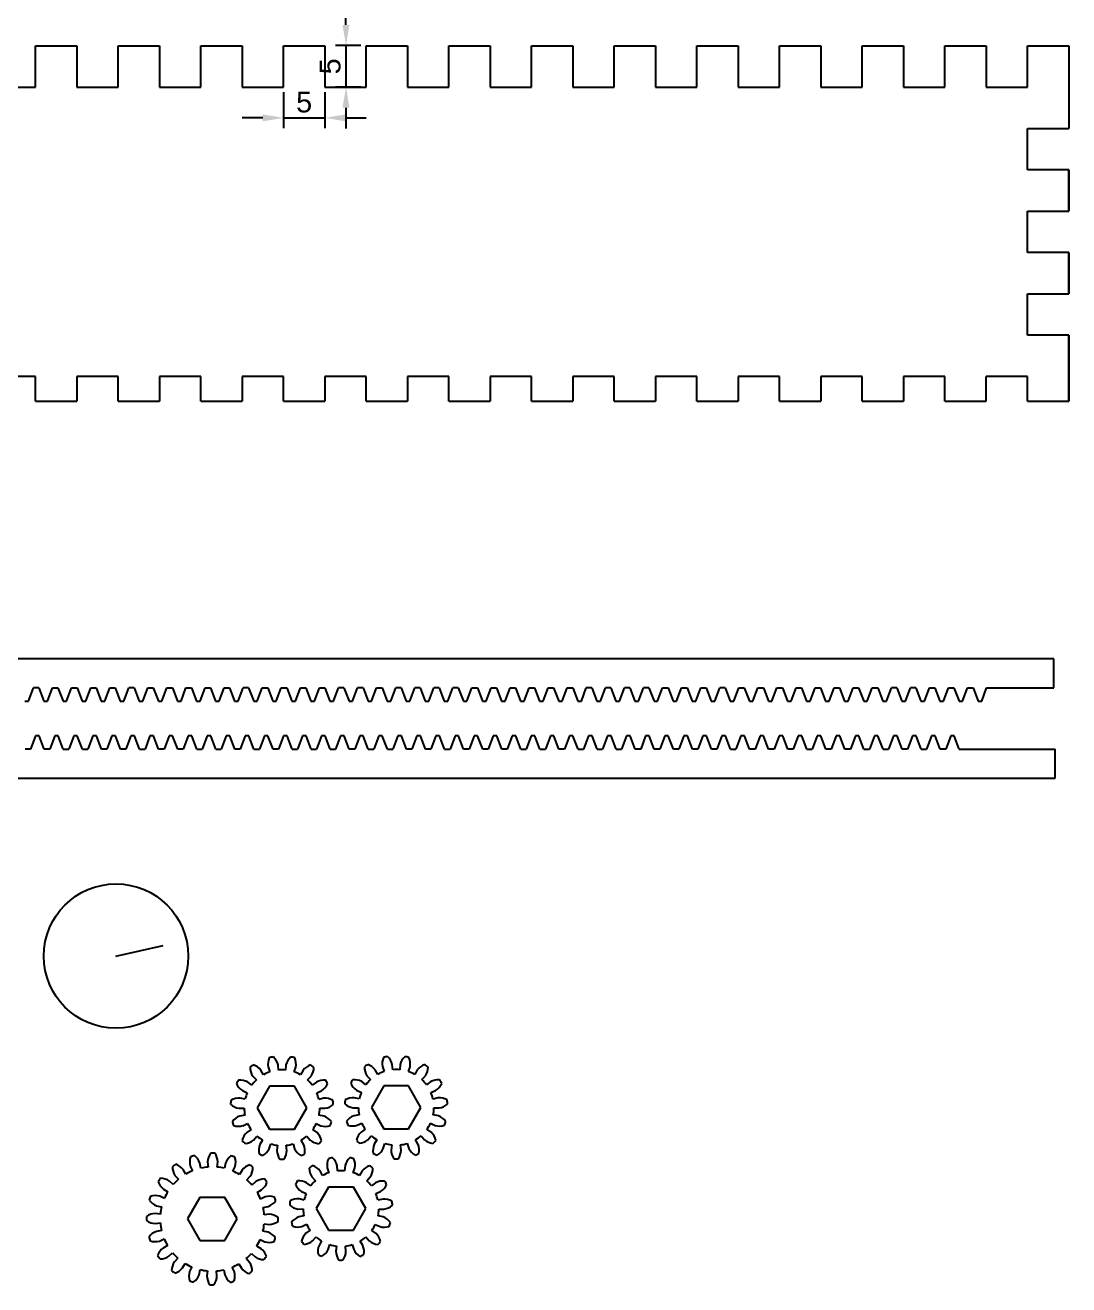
# Model space of a CAD drawing. Header units: millimetres. Extents: x -116 to 495, y 1 to 338.
# Drawn here: x 105.4 to 231.6, y 0.7 to 153 of the extents above; entities that cross this region are included whole.
import ezdxf

# ---------------------------------------------------------------- set-up
doc = ezdxf.new("R2010")
doc.units = ezdxf.units.MM
doc.styles.get("Standard").update_dxf_attribs({"font": 'arial.ttf'})
doc.dimstyles.new('ISO-25', dxfattribs={"dimtxt": 2.5, "dimasz": 2.5, "dimexe": 1.25, "dimexo": 0.625, "dimtad": 1, "dimtxsty": 'Standard', "dimcen": 2.5, "dimadec": 0, "dimazin": 0, "dimtfac": 1, "dimtmove": 0, "dimatfit": 3, "dimfxl": 1, "dimarcsym": 0})

# ---------------------------------------------------------------- blocks, each defined once
blk = doc.blocks.new('*D9')
at = {"color": 0, "lineweight": -2, "transparency": 16777216}
for p, q in [((136.64, 144.89), (136.64, 140.54)), ((141.64, 144.89), (141.64, 140.54)), ((134.14, 141.79), (131.64, 141.79)), ((136.64, 141.79), (141.64, 141.79)), ((144.14, 141.79), (146.64, 141.79))]:
    blk.add_line(p, q, dxfattribs=at)
at = {"color": 0, "transparency": 16777216}
for points in [[(134.14, 142.2), (134.14, 141.37), (136.64, 141.79)], [(144.14, 142.2), (144.14, 141.37), (141.64, 141.79)]]:
    blk.add_solid(points, dxfattribs=at)
at = {"layer": 'Defpoints', "color": 0, "transparency": 16777216}
for p in [(136.64, 145.52), (141.64, 145.52), (141.64, 141.79)]:
    blk.add_point(p, dxfattribs=at)
at = {"color": 0, "transparency": 16777216, "insert": (139.14, 143.68), "char_height": 2.5, "attachment_point": 5}
blk.add_mtext('5', dxfattribs=at)
blk = doc.blocks.new('*D10')
at = {"color": 0, "lineweight": -2, "transparency": 16777216}
for p, q in [((144.2, 153.02), (144.2, 155.52)), ((146.01, 150.52), (142.95, 150.52)), ((144.2, 150.52), (144.2, 145.52)), ((146.01, 145.52), (142.95, 145.52)), ((144.2, 143.02), (144.2, 140.52))]:
    blk.add_line(p, q, dxfattribs=at)
at = {"color": 0, "transparency": 16777216}
for points in [[(143.78, 153.02), (144.62, 153.02), (144.2, 150.52)], [(143.78, 143.02), (144.62, 143.02), (144.2, 145.52)]]:
    blk.add_solid(points, dxfattribs=at)
at = {"layer": 'Defpoints', "color": 0, "transparency": 16777216}
for p in [(146.64, 150.52), (144.2, 145.52), (146.64, 145.52)]:
    blk.add_point(p, dxfattribs=at)
at = {"color": 0, "transparency": 16777216, "insert": (142.3, 148.02), "char_height": 2.5, "attachment_point": 5, "rotation": 90}
blk.add_mtext('5', dxfattribs=at)

msp = doc.modelspace()

# ---------------------------------------------------------------- linework, layer by layer
for p, q in [((106.636, 150.518), (111.636, 150.518)), ((106.636, 145.518), (106.636, 150.518)), ((111.636, 150.518), (111.636, 145.518)), ((116.636, 150.518), (121.636, 150.518)), ((116.636, 145.518), (116.636, 150.518)), ((121.636, 150.518), (121.636, 145.518)), ((126.636, 150.518), (131.636, 150.518)), ((126.636, 145.518), (126.636, 150.518)), ((131.636, 150.518), (131.636, 145.518)), ((136.636, 150.518), (141.636, 150.518)), ((136.636, 145.518), (136.636, 150.518)), ((141.636, 150.518), (141.636, 145.518)), ((146.636, 150.518), (151.636, 150.518)), ((146.636, 145.518), (146.636, 150.518)), ((151.636, 150.518), (151.636, 145.518)), ((156.636, 150.518), (161.636, 150.518)), ((156.636, 145.518), (156.636, 150.518)), ((161.636, 150.518), (161.636, 145.518)), ((166.636, 150.518), (171.636, 150.518)), ((166.636, 145.518), (166.636, 150.518)), ((171.636, 150.518), (171.636, 145.518)), ((176.636, 150.518), (181.636, 150.518)), ((176.636, 145.518), (176.636, 150.518)), ((181.636, 150.518), (181.636, 145.518)), ((186.636, 150.518), (191.636, 150.518)), ((186.636, 145.518), (186.636, 150.518)), ((191.636, 150.518), (191.636, 145.518)), ((196.636, 150.518), (201.636, 150.518)), ((196.636, 145.518), (196.636, 150.518)), ((201.636, 150.518), (201.636, 145.518)), ((206.636, 150.518), (211.636, 150.518)), ((206.636, 145.518), (206.636, 150.518)), ((211.636, 150.518), (211.636, 145.518)), ((216.636, 150.518), (221.636, 150.518)), ((216.636, 145.518), (216.636, 150.518)), ((221.636, 150.518), (221.636, 145.518)), ((226.636, 150.518), (231.636, 150.518)), ((226.636, 145.518), (226.636, 150.518)), ((231.636, 150.518), (231.636, 140.518)), ((101.636, 145.518), (106.636, 145.518)), ((111.636, 145.518), (116.636, 145.518)), ((121.636, 145.518), (126.636, 145.518)), ((131.636, 145.518), (136.636, 145.518)), ((141.636, 145.518), (146.636, 145.518)), ((151.636, 145.518), (156.636, 145.518)), ((161.636, 145.518), (166.636, 145.518)), ((171.636, 145.518), (176.636, 145.518)), ((181.636, 145.518), (186.636, 145.518)), ((191.636, 145.518), (196.636, 145.518)), ((201.636, 145.518), (206.636, 145.518)), ((211.636, 145.518), (216.636, 145.518)), ((221.636, 145.518), (226.636, 145.518)), ((226.636, 135.518), (226.636, 140.518)), ((226.636, 140.518), (231.636, 140.518)), ((231.636, 135.518), (226.636, 135.518)), ((231.636, 135.518), (231.636, 130.518)), ((231.636, 130.518), (231.636, 135.518)), ((226.636, 125.518), (226.636, 130.518)), ((226.636, 130.518), (231.636, 130.518)), ((231.636, 125.518), (226.636, 125.518)), ((231.636, 125.518), (231.636, 120.518)), ((231.636, 120.518), (231.636, 125.518)), ((226.636, 115.518), (226.636, 120.518)), ((226.636, 120.518), (231.636, 120.518)), ((231.636, 115.518), (226.636, 115.518)), ((231.636, 115.518), (231.636, 107.518)), ((231.636, 107.518), (231.636, 115.518)), ((106.636, 110.518), (101.636, 110.518)), ((106.636, 107.518), (106.636, 110.518)), ((116.636, 110.518), (111.636, 110.518)), ((111.636, 110.518), (111.636, 107.518)), ((116.636, 107.518), (116.636, 110.518)), ((126.636, 110.518), (121.636, 110.518)), ((121.636, 110.518), (121.636, 107.518)), ((126.636, 107.518), (126.636, 110.518)), ((136.636, 110.518), (131.636, 110.518)), ((131.636, 110.518), (131.636, 107.518)), ((136.636, 107.518), (136.636, 110.518)), ((146.636, 110.518), (141.636, 110.518)), ((141.636, 110.518), (141.636, 107.518)), ((146.636, 107.518), (146.636, 110.518)), ((156.636, 110.518), (151.636, 110.518)), ((151.636, 110.518), (151.636, 107.518)), ((156.636, 107.518), (156.636, 110.518)), ((166.636, 110.518), (161.636, 110.518)), ((161.636, 110.518), (161.636, 107.518)), ((166.636, 107.518), (166.636, 110.518)), ((176.636, 110.518), (171.636, 110.518)), ((171.636, 110.518), (171.636, 107.518)), ((176.636, 107.518), (176.636, 110.518)), ((186.636, 110.518), (181.636, 110.518)), ((181.636, 110.518), (181.636, 107.518)), ((186.636, 107.518), (186.636, 110.518)), ((196.636, 110.518), (191.636, 110.518)), ((191.636, 110.518), (191.636, 107.518)), ((196.636, 107.518), (196.636, 110.518)), ((206.636, 110.518), (201.636, 110.518)), ((201.636, 110.518), (201.636, 107.518)), ((206.636, 107.518), (206.636, 110.518)), ((216.636, 110.518), (211.636, 110.518)), ((211.636, 110.518), (211.636, 107.518)), ((216.636, 107.518), (216.636, 110.518)), ((221.636, 107.518), (221.636, 110.518)), ((226.636, 110.518), (221.636, 110.518)), ((226.636, 107.518), (226.636, 110.518)), ((106.636, 107.518), (111.636, 107.518)), ((116.636, 107.518), (121.636, 107.518)), ((126.636, 107.518), (131.636, 107.518)), ((136.636, 107.518), (141.636, 107.518)), ((146.636, 107.518), (151.636, 107.518)), ((156.636, 107.518), (161.636, 107.518)), ((166.636, 107.518), (171.636, 107.518)), ((176.636, 107.518), (181.636, 107.518)), ((186.636, 107.518), (191.636, 107.518)), ((196.636, 107.518), (201.636, 107.518)), ((206.636, 107.518), (211.636, 107.518)), ((216.636, 107.518), (221.636, 107.518)), ((226.636, 107.518), (231.636, 107.518)), ((229.844, 76.378), (37.826, 76.378)), ((229.844, 72.878), (229.844, 76.378)), ((105.796, 71.236), (106.399, 72.878)), ((107.057, 72.878), (106.399, 72.878)), ((107.057, 72.878), (107.669, 71.236)), ((108.102, 71.236), (108.705, 72.878)), ((108.705, 72.878), (109.363, 72.878)), ((109.363, 72.878), (109.975, 71.236)), ((110.408, 71.236), (111.011, 72.878)), ((111.011, 72.878), (111.669, 72.878)), ((111.669, 72.878), (112.281, 71.236)), ((112.714, 71.236), (113.317, 72.878)), ((113.317, 72.878), (113.975, 72.878)), ((113.975, 72.878), (114.587, 71.236)), ((115.02, 71.236), (115.623, 72.878)), ((115.623, 72.878), (116.281, 72.878)), ((116.281, 72.878), (116.893, 71.236)), ((117.326, 71.236), (117.929, 72.878)), ((118.587, 72.878), (117.929, 72.878)), ((118.587, 72.878), (119.199, 71.236)), ((119.632, 71.236), (120.235, 72.878)), ((120.235, 72.878), (120.893, 72.878)), ((120.893, 72.878), (121.505, 71.236)), ((121.938, 71.236), (122.541, 72.878)), ((122.541, 72.878), (123.199, 72.878)), ((123.199, 72.878), (123.811, 71.236)), ((124.244, 71.236), (124.847, 72.878)), ((124.847, 72.878), (125.505, 72.878)), ((125.505, 72.878), (126.117, 71.236)), ((126.55, 71.236), (127.153, 72.878)), ((127.153, 72.878), (127.811, 72.878)), ((127.811, 72.878), (128.423, 71.236)), ((128.856, 71.236), (129.459, 72.878)), ((129.459, 72.878), (130.117, 72.878)), ((130.117, 72.878), (130.729, 71.236)), ((131.162, 71.236), (131.765, 72.878)), ((132.423, 72.878), (131.765, 72.878)), ((132.423, 72.878), (133.035, 71.236)), ((133.468, 71.236), (134.071, 72.878)), ((134.071, 72.878), (134.729, 72.878)), ((134.729, 72.878), (135.341, 71.236)), ((135.774, 71.236), (136.377, 72.878)), ((136.377, 72.878), (137.035, 72.878)), ((137.035, 72.878), (137.647, 71.236)), ((138.08, 71.236), (138.683, 72.878)), ((138.683, 72.878), (139.341, 72.878)), ((139.341, 72.878), (139.953, 71.236)), ((140.386, 71.236), (140.989, 72.878)), ((140.989, 72.878), (141.647, 72.878)), ((141.647, 72.878), (142.259, 71.236)), ((142.692, 71.236), (143.295, 72.878)), ((143.953, 72.878), (143.295, 72.878)), ((143.953, 72.878), (144.565, 71.236)), ((144.998, 71.236), (145.601, 72.878)), ((146.259, 72.878), (145.601, 72.878)), ((146.259, 72.878), (146.871, 71.236)), ((147.304, 71.236), (147.907, 72.878)), ((147.907, 72.878), (148.565, 72.878)), ((148.565, 72.878), (149.177, 71.236)), ((149.61, 71.236), (150.213, 72.878)), ((150.871, 72.878), (150.213, 72.878)), ((150.871, 72.878), (151.483, 71.236)), ((151.916, 71.236), (152.519, 72.878)), ((153.177, 72.878), (152.519, 72.878)), ((153.177, 72.878), (153.789, 71.236)), ((154.222, 71.236), (154.825, 72.878)), ((155.483, 72.878), (154.825, 72.878)), ((155.483, 72.878), (156.095, 71.236)), ((156.528, 71.236), (157.131, 72.878)), ((157.789, 72.878), (157.131, 72.878)), ((157.789, 72.878), (158.401, 71.236)), ((158.834, 71.236), (159.437, 72.878)), ((159.437, 72.878), (160.095, 72.878)), ((160.095, 72.878), (160.707, 71.236)), ((161.14, 71.236), (161.743, 72.878)), ((161.743, 72.878), (162.401, 72.878)), ((162.401, 72.878), (163.013, 71.236)), ((163.446, 71.236), (164.049, 72.878)), ((164.049, 72.878), (164.707, 72.878)), ((164.707, 72.878), (165.319, 71.236)), ((165.752, 71.236), (166.355, 72.878)), ((166.355, 72.878), (167.013, 72.878)), ((167.013, 72.878), (167.625, 71.236)), ((168.058, 71.236), (168.661, 72.878)), ((168.661, 72.878), (169.319, 72.878)), ((169.319, 72.878), (169.931, 71.236)), ((170.364, 71.236), (170.967, 72.878)), ((170.967, 72.878), (171.625, 72.878)), ((171.625, 72.878), (172.237, 71.236)), ((172.67, 71.236), (173.273, 72.878)), ((173.931, 72.878), (173.273, 72.878)), ((173.931, 72.878), (174.543, 71.236)), ((174.976, 71.236), (175.579, 72.878)), ((176.237, 72.878), (175.579, 72.878)), ((176.237, 72.878), (176.849, 71.236)), ((177.282, 71.236), (177.885, 72.878)), ((178.543, 72.878), (177.885, 72.878)), ((178.543, 72.878), (179.155, 71.236)), ((179.588, 71.236), (180.191, 72.878)), ((180.849, 72.878), (180.191, 72.878)), ((180.849, 72.878), (181.461, 71.236)), ((181.894, 71.236), (182.497, 72.878)), ((182.497, 72.878), (183.155, 72.878)), ((183.155, 72.878), (183.767, 71.236)), ((184.2, 71.236), (184.803, 72.878)), ((184.803, 72.878), (185.461, 72.878)), ((185.461, 72.878), (186.073, 71.236)), ((186.506, 71.236), (187.109, 72.878)), ((187.109, 72.878), (187.767, 72.878)), ((187.767, 72.878), (188.379, 71.236)), ((188.812, 71.236), (189.415, 72.878)), ((190.073, 72.878), (189.415, 72.878)), ((190.073, 72.878), (190.685, 71.236)), ((191.118, 71.236), (191.721, 72.878)), ((191.721, 72.878), (192.379, 72.878)), ((192.379, 72.878), (192.991, 71.236)), ((193.424, 71.236), (194.027, 72.878)), ((194.027, 72.878), (194.685, 72.878)), ((194.685, 72.878), (195.297, 71.236)), ((195.73, 71.236), (196.333, 72.878)), ((196.333, 72.878), (196.991, 72.878)), ((196.991, 72.878), (197.603, 71.236)), ((198.036, 71.236), (198.639, 72.878)), ((198.639, 72.878), (199.297, 72.878)), ((199.297, 72.878), (199.909, 71.236)), ((200.342, 71.236), (200.945, 72.878)), ((200.945, 72.878), (201.603, 72.878)), ((201.603, 72.878), (202.215, 71.236)), ((202.648, 71.236), (203.251, 72.878)), ((203.251, 72.878), (203.909, 72.878)), ((203.909, 72.878), (204.521, 71.236)), ((204.954, 71.236), (205.557, 72.878)), ((205.557, 72.878), (206.215, 72.878)), ((206.215, 72.878), (206.827, 71.236)), ((207.26, 71.236), (207.863, 72.878)), ((207.863, 72.878), (208.521, 72.878)), ((208.521, 72.878), (209.133, 71.236)), ((209.566, 71.236), (210.169, 72.878)), ((210.827, 72.878), (210.169, 72.878)), ((210.827, 72.878), (211.439, 71.236)), ((211.872, 71.236), (212.475, 72.878)), ((213.133, 72.878), (212.475, 72.878)), ((213.133, 72.878), (213.745, 71.236)), ((214.178, 71.236), (214.781, 72.878)), ((214.781, 72.878), (215.439, 72.878)), ((215.439, 72.878), (216.051, 71.236)), ((216.484, 71.236), (217.087, 72.878)), ((217.087, 72.878), (217.745, 72.878)), ((217.745, 72.878), (218.357, 71.236)), ((218.79, 71.236), (219.393, 72.878)), ((219.393, 72.878), (220.051, 72.878)), ((220.051, 72.878), (220.663, 71.236)), ((221.096, 71.236), (221.699, 72.878)), ((221.699, 72.878), (229.844, 72.878)), ((105.363, 71.236), (105.796, 71.236)), ((107.669, 71.236), (108.102, 71.236)), ((109.975, 71.236), (110.408, 71.236)), ((112.281, 71.236), (112.714, 71.236)), ((114.587, 71.236), (115.02, 71.236)), ((116.893, 71.236), (117.326, 71.236)), ((119.199, 71.236), (119.632, 71.236)), ((121.505, 71.236), (121.938, 71.236)), ((123.811, 71.236), (124.244, 71.236)), ((126.117, 71.236), (126.55, 71.236)), ((128.423, 71.236), (128.856, 71.236)), ((130.729, 71.236), (131.162, 71.236)), ((133.035, 71.236), (133.468, 71.236)), ((135.341, 71.236), (135.774, 71.236)), ((137.647, 71.236), (138.08, 71.236)), ((139.953, 71.236), (140.386, 71.236)), ((142.259, 71.236), (142.692, 71.236)), ((144.565, 71.236), (144.998, 71.236)), ((146.871, 71.236), (147.304, 71.236)), ((149.177, 71.236), (149.61, 71.236)), ((151.483, 71.236), (151.916, 71.236)), ((153.789, 71.236), (154.222, 71.236)), ((156.095, 71.236), (156.528, 71.236)), ((158.401, 71.236), (158.834, 71.236)), ((160.707, 71.236), (161.14, 71.236)), ((163.013, 71.236), (163.446, 71.236)), ((165.319, 71.236), (165.752, 71.236)), ((167.625, 71.236), (168.058, 71.236)), ((169.931, 71.236), (170.364, 71.236)), ((172.237, 71.236), (172.67, 71.236)), ((174.543, 71.236), (174.976, 71.236)), ((176.849, 71.236), (177.282, 71.236)), ((179.155, 71.236), (179.588, 71.236)), ((181.461, 71.236), (181.894, 71.236)), ((183.767, 71.236), (184.2, 71.236)), ((186.073, 71.236), (186.506, 71.236)), ((188.379, 71.236), (188.812, 71.236)), ((190.685, 71.236), (191.118, 71.236)), ((192.991, 71.236), (193.424, 71.236)), ((195.297, 71.236), (195.73, 71.236)), ((197.603, 71.236), (198.036, 71.236)), ((199.909, 71.236), (200.342, 71.236)), ((202.215, 71.236), (202.648, 71.236)), ((204.521, 71.236), (204.954, 71.236)), ((206.827, 71.236), (207.26, 71.236)), ((209.133, 71.236), (209.566, 71.236)), ((211.439, 71.236), (211.872, 71.236)), ((213.745, 71.236), (214.178, 71.236)), ((216.051, 71.236), (216.484, 71.236)), ((218.357, 71.236), (218.79, 71.236)), ((220.663, 71.236), (221.096, 71.236)), ((106.657, 67.073), (106.054, 65.431)), ((107.089, 67.073), (106.657, 67.073)), ((107.701, 65.431), (107.089, 67.073)), ((108.963, 67.073), (108.36, 65.431)), ((109.395, 67.073), (108.963, 67.073)), ((110.007, 65.431), (109.395, 67.073)), ((111.269, 67.073), (110.666, 65.431)), ((111.701, 67.073), (111.269, 67.073)), ((112.313, 65.431), (111.701, 67.073)), ((113.575, 67.073), (112.972, 65.431)), ((114.007, 67.073), (113.575, 67.073)), ((114.619, 65.431), (114.007, 67.073)), ((115.881, 67.073), (115.278, 65.431)), ((116.313, 67.073), (115.881, 67.073)), ((116.925, 65.431), (116.313, 67.073)), ((118.187, 67.073), (117.584, 65.431)), ((118.619, 67.073), (118.187, 67.073)), ((119.231, 65.431), (118.619, 67.073)), ((120.493, 67.073), (119.89, 65.431)), ((120.925, 67.073), (120.493, 67.073)), ((121.537, 65.431), (120.925, 67.073)), ((122.799, 67.073), (122.196, 65.431)), ((123.231, 67.073), (122.799, 67.073)), ((123.843, 65.431), (123.231, 67.073)), ((125.105, 67.073), (124.502, 65.431)), ((125.537, 67.073), (125.105, 67.073)), ((126.149, 65.431), (125.537, 67.073)), ((127.411, 67.073), (126.808, 65.431)), ((127.843, 67.073), (127.411, 67.073)), ((128.455, 65.431), (127.843, 67.073)), ((129.717, 67.073), (129.114, 65.431)), ((130.149, 67.073), (129.717, 67.073)), ((130.761, 65.431), (130.149, 67.073)), ((132.023, 67.073), (131.42, 65.431)), ((132.455, 67.073), (132.023, 67.073)), ((133.067, 65.431), (132.455, 67.073)), ((134.329, 67.073), (133.726, 65.431)), ((134.761, 67.073), (134.329, 67.073)), ((135.373, 65.431), (134.761, 67.073)), ((136.635, 67.073), (136.032, 65.431)), ((137.067, 67.073), (136.635, 67.073)), ((137.679, 65.431), (137.067, 67.073)), ((138.941, 67.073), (138.338, 65.431)), ((139.373, 67.073), (138.941, 67.073)), ((139.985, 65.431), (139.373, 67.073)), ((141.247, 67.073), (140.644, 65.431)), ((141.679, 67.073), (141.247, 67.073)), ((142.291, 65.431), (141.679, 67.073)), ((143.553, 67.073), (142.95, 65.431)), ((143.985, 67.073), (143.553, 67.073)), ((144.597, 65.431), (143.985, 67.073)), ((145.859, 67.073), (145.256, 65.431)), ((146.291, 67.073), (145.859, 67.073)), ((146.903, 65.431), (146.291, 67.073)), ((148.165, 67.073), (147.562, 65.431)), ((148.597, 67.073), (148.165, 67.073)), ((149.209, 65.431), (148.597, 67.073)), ((150.471, 67.073), (149.868, 65.431)), ((150.903, 67.073), (150.471, 67.073)), ((151.515, 65.431), (150.903, 67.073)), ((152.777, 67.073), (152.174, 65.431)), ((153.209, 67.073), (152.777, 67.073)), ((153.821, 65.431), (153.209, 67.073)), ((155.083, 67.073), (154.48, 65.431)), ((155.515, 67.073), (155.083, 67.073)), ((156.127, 65.431), (155.515, 67.073)), ((157.389, 67.073), (156.786, 65.431)), ((157.821, 67.073), (157.389, 67.073)), ((158.433, 65.431), (157.821, 67.073)), ((159.695, 67.073), (159.092, 65.431)), ((160.127, 67.073), (159.695, 67.073)), ((160.739, 65.431), (160.127, 67.073)), ((162.001, 67.073), (161.398, 65.431)), ((162.433, 67.073), (162.001, 67.073)), ((163.045, 65.431), (162.433, 67.073)), ((164.307, 67.073), (163.704, 65.431)), ((164.739, 67.073), (164.307, 67.073)), ((165.351, 65.431), (164.739, 67.073)), ((166.613, 67.073), (166.01, 65.431)), ((167.045, 67.073), (166.613, 67.073)), ((167.657, 65.431), (167.045, 67.073)), ((168.919, 67.073), (168.316, 65.431)), ((169.351, 67.073), (168.919, 67.073)), ((169.963, 65.431), (169.351, 67.073)), ((171.225, 67.073), (170.622, 65.431)), ((171.657, 67.073), (171.225, 67.073)), ((172.269, 65.431), (171.657, 67.073)), ((173.531, 67.073), (172.928, 65.431)), ((173.963, 67.073), (173.531, 67.073)), ((174.575, 65.431), (173.963, 67.073)), ((175.837, 67.073), (175.234, 65.431)), ((176.269, 67.073), (175.837, 67.073)), ((176.881, 65.431), (176.269, 67.073)), ((178.143, 67.073), (177.54, 65.431)), ((178.575, 67.073), (178.143, 67.073)), ((179.187, 65.431), (178.575, 67.073)), ((180.449, 67.073), (179.846, 65.431)), ((180.881, 67.073), (180.449, 67.073)), ((181.493, 65.431), (180.881, 67.073)), ((182.755, 67.073), (182.152, 65.431)), ((183.187, 67.073), (182.755, 67.073)), ((183.799, 65.431), (183.187, 67.073)), ((185.061, 67.073), (184.458, 65.431)), ((185.493, 67.073), (185.061, 67.073)), ((186.105, 65.431), (185.493, 67.073)), ((187.367, 67.073), (186.764, 65.431)), ((187.799, 67.073), (187.367, 67.073)), ((188.411, 65.431), (187.799, 67.073)), ((189.673, 67.073), (189.07, 65.431)), ((190.105, 67.073), (189.673, 67.073)), ((190.717, 65.431), (190.105, 67.073)), ((191.979, 67.073), (191.376, 65.431)), ((192.411, 67.073), (191.979, 67.073)), ((193.023, 65.431), (192.411, 67.073)), ((194.285, 67.073), (193.682, 65.431)), ((194.717, 67.073), (194.285, 67.073)), ((195.329, 65.431), (194.717, 67.073)), ((196.591, 67.073), (195.988, 65.431)), ((197.023, 67.073), (196.591, 67.073)), ((197.635, 65.431), (197.023, 67.073)), ((198.897, 67.073), (198.294, 65.431)), ((199.329, 67.073), (198.897, 67.073)), ((199.941, 65.431), (199.329, 67.073)), ((201.203, 67.073), (200.6, 65.431)), ((201.635, 67.073), (201.203, 67.073)), ((202.247, 65.431), (201.635, 67.073)), ((203.509, 67.073), (202.906, 65.431)), ((203.941, 67.073), (203.509, 67.073)), ((204.553, 65.431), (203.941, 67.073)), ((205.815, 67.073), (205.212, 65.431)), ((206.247, 67.073), (205.815, 67.073)), ((206.859, 65.431), (206.247, 67.073)), ((208.121, 67.073), (207.518, 65.431)), ((208.553, 67.073), (208.121, 67.073)), ((209.165, 65.431), (208.553, 67.073)), ((210.427, 67.073), (209.824, 65.431)), ((210.859, 67.073), (210.427, 67.073)), ((211.471, 65.431), (210.859, 67.073)), ((212.733, 67.073), (212.13, 65.431)), ((213.165, 67.073), (212.733, 67.073)), ((213.777, 65.431), (213.165, 67.073)), ((215.039, 67.073), (214.436, 65.431)), ((215.471, 67.073), (215.039, 67.073)), ((216.083, 65.431), (215.471, 67.073)), ((217.345, 67.073), (216.742, 65.431)), ((217.777, 67.073), (217.345, 67.073)), ((218.389, 65.431), (217.777, 67.073)), ((106.054, 65.431), (105.395, 65.431)), ((108.36, 65.431), (107.701, 65.431)), ((110.007, 65.431), (110.666, 65.431)), ((112.313, 65.431), (112.972, 65.431)), ((115.278, 65.431), (114.619, 65.431)), ((117.584, 65.431), (116.925, 65.431)), ((119.231, 65.431), (119.89, 65.431)), ((122.196, 65.431), (121.537, 65.431)), ((124.502, 65.431), (123.843, 65.431)), ((126.149, 65.431), (126.808, 65.431)), ((128.455, 65.431), (129.114, 65.431)), ((131.42, 65.431), (130.761, 65.431)), ((133.067, 65.431), (133.726, 65.431)), ((136.032, 65.431), (135.373, 65.431)), ((137.679, 65.431), (138.338, 65.431)), ((139.985, 65.431), (140.644, 65.431)), ((142.291, 65.431), (142.95, 65.431)), ((145.256, 65.431), (144.597, 65.431)), ((146.903, 65.431), (147.562, 65.431)), ((149.209, 65.431), (149.868, 65.431)), ((152.174, 65.431), (151.515, 65.431)), ((154.48, 65.431), (153.821, 65.431)), ((156.127, 65.431), (156.786, 65.431)), ((159.092, 65.431), (158.433, 65.431)), ((161.398, 65.431), (160.739, 65.431)), ((163.704, 65.431), (163.045, 65.431)), ((165.351, 65.431), (166.01, 65.431)), ((167.657, 65.431), (168.316, 65.431)), ((170.622, 65.431), (169.963, 65.431)), ((172.269, 65.431), (172.928, 65.431)), ((174.575, 65.431), (175.234, 65.431)), ((176.881, 65.431), (177.54, 65.431)), ((179.846, 65.431), (179.187, 65.431)), ((182.152, 65.431), (181.493, 65.431)), ((184.458, 65.431), (183.799, 65.431)), ((186.764, 65.431), (186.105, 65.431)), ((189.07, 65.431), (188.411, 65.431)), ((190.717, 65.431), (191.376, 65.431)), ((193.682, 65.431), (193.023, 65.431)), ((195.988, 65.431), (195.329, 65.431)), ((198.294, 65.431), (197.635, 65.431)), ((199.941, 65.431), (200.6, 65.431)), ((202.906, 65.431), (202.247, 65.431)), ((205.212, 65.431), (204.553, 65.431)), ((206.859, 65.431), (207.518, 65.431)), ((209.165, 65.431), (209.824, 65.431)), ((212.13, 65.431), (211.471, 65.431)), ((213.777, 65.431), (214.436, 65.431)), ((216.742, 65.431), (216.083, 65.431)), ((218.389, 65.431), (229.97, 65.431)), ((229.97, 61.931), (229.97, 65.431)), ((42.952, 61.931), (229.97, 61.931)), ((116.38, 40.427), (122.076, 41.692)), ((132.926, 25.918), (133.356, 25.452)), ((134.223, 26.08), (133.919, 26.625)), ((134.788, 27.022), (134.991, 26.421)), ((136.039, 26.642), (135.983, 27.264)), ((136.939, 27.273), (136.88, 26.641)), ((137.927, 26.417), (138.128, 27.008)), ((139.006, 26.627), (138.695, 26.074)), ((139.56, 25.443), (139.984, 25.901)), ((146.742, 25.961), (147.172, 25.494)), ((148.039, 26.123), (147.735, 26.668)), ((148.604, 27.065), (148.807, 26.464)), ((149.855, 26.685), (149.799, 27.307)), ((150.755, 27.316), (150.696, 26.684)), ((151.743, 26.46), (151.944, 27.051)), ((152.821, 26.67), (152.51, 26.117)), ((153.376, 25.486), (153.8, 25.944)), ((132.793, 24.828), (132.293, 25.202)), ((134.954, 24.687), (133.454, 22.089)), ((137.954, 24.687), (134.954, 24.687)), ((139.454, 22.089), (137.954, 24.687)), ((140.631, 25.197), (140.122, 24.818)), ((146.608, 24.871), (146.109, 25.244)), ((148.77, 24.73), (147.27, 22.132)), ((151.77, 24.73), (148.77, 24.73)), ((153.27, 22.132), (151.77, 24.73)), ((154.447, 25.24), (153.938, 24.861)), ((131.995, 23.102), (131.386, 23.24)), ((131.673, 24.152), (132.256, 23.901)), ((140.656, 23.89), (141.23, 24.136)), ((141.534, 23.229), (140.915, 23.09)), ((145.811, 23.145), (145.202, 23.283)), ((145.489, 24.195), (146.072, 23.944)), ((154.472, 23.933), (155.046, 24.178)), ((155.35, 23.272), (154.731, 23.133)), ((131.247, 22.03), (131.882, 22.037)), ((133.454, 22.089), (134.954, 19.491)), ((137.954, 19.491), (139.454, 22.089)), ((141.025, 22.025), (141.65, 22.016)), ((145.063, 22.072), (145.698, 22.08)), ((147.27, 22.132), (148.77, 19.533)), ((151.77, 19.533), (153.27, 22.132)), ((154.841, 22.068), (155.465, 22.059)), ((131.968, 21.201), (131.356, 21.08)), ((131.721, 19.917), (132.298, 20.182)), ((140.604, 20.171), (141.171, 19.909)), ((141.559, 21.064), (140.936, 21.189)), ((145.784, 21.244), (145.172, 21.122)), ((145.537, 19.96), (146.114, 20.224)), ((154.42, 20.214), (154.987, 19.952)), ((155.375, 21.107), (154.752, 21.232)), ((132.717, 19.453), (132.207, 19.094)), ((133.014, 18.18), (133.433, 18.656)), ((134.954, 19.491), (137.954, 19.491)), ((139.465, 18.648), (139.876, 18.179)), ((140.701, 19.076), (140.183, 19.444)), ((146.533, 19.496), (146.023, 19.136)), ((146.83, 18.223), (147.249, 18.699)), ((148.77, 19.533), (151.77, 19.533)), ((153.281, 18.691), (153.692, 18.222)), ((154.516, 19.119), (153.999, 19.486)), ((134.112, 18.162), (133.793, 17.625)), ((134.901, 17.119), (135.09, 17.725)), ((135.912, 17.549), (135.838, 16.929)), ((137.057, 16.917), (136.983, 17.547)), ((137.806, 17.721), (137.99, 17.125)), ((139.108, 17.609), (138.785, 18.155)), ((147.928, 18.204), (147.609, 17.668)), ((148.717, 17.162), (148.906, 17.767)), ((149.728, 17.591), (149.654, 16.972)), ((150.873, 16.96), (150.799, 17.59)), ((151.621, 17.764), (151.806, 17.167)), ((152.924, 17.652), (152.6, 18.198)), ((126.645, 14.783), (126.524, 15.394)), ((127.467, 15.54), (127.539, 14.918)), ((128.612, 14.91), (128.685, 15.528)), ((129.628, 15.376), (129.504, 14.762)), ((123.516, 13.891), (123.941, 13.43)), ((124.813, 14.054), (124.509, 14.598)), ((125.361, 15.029), (125.622, 14.459)), ((130.522, 14.423), (130.783, 14.988)), ((131.632, 14.552), (131.325, 14.006)), ((132.187, 13.369), (132.611, 13.826)), ((140.071, 13.728), (140.501, 13.261)), ((141.368, 13.89), (141.064, 14.435)), ((141.933, 14.832), (142.136, 14.231)), ((143.184, 14.452), (143.128, 15.073)), ((144.084, 15.083), (144.025, 14.451)), ((145.072, 14.227), (145.273, 14.818)), ((146.151, 14.437), (145.84, 13.884)), ((146.705, 13.253), (147.129, 13.711)), ((122.113, 12.24), (122.66, 11.933)), ((123.296, 12.795), (122.839, 13.219)), ((133.284, 13.149), (132.823, 12.725)), ((139.938, 12.637), (139.438, 13.011)), ((142.099, 12.496), (140.599, 9.898)), ((145.099, 12.496), (142.099, 12.496)), ((146.599, 9.898), (145.099, 12.496)), ((147.776, 13.007), (147.267, 12.628)), ((122.243, 11.129), (121.677, 11.391)), ((126.529, 11.235), (125.029, 8.637)), ((129.529, 11.235), (126.529, 11.235)), ((131.029, 8.637), (129.529, 11.235)), ((133.446, 11.853), (133.99, 12.156)), ((134.421, 11.305), (133.851, 11.043)), ((139.14, 10.912), (138.531, 11.05)), ((138.818, 11.962), (139.401, 11.71)), ((147.801, 11.699), (148.375, 11.945)), ((148.679, 11.039), (148.06, 10.9)), ((121.756, 9.219), (121.137, 9.293)), ((121.29, 10.236), (121.904, 10.112)), ((134.175, 10.021), (134.786, 10.142)), ((134.932, 9.199), (134.31, 9.126)), ((138.392, 9.839), (139.027, 9.846)), ((140.599, 9.898), (142.099, 7.3)), ((145.099, 7.3), (146.599, 9.898)), ((148.17, 9.834), (148.795, 9.826)), ((121.125, 8.075), (121.748, 8.147)), ((125.029, 8.637), (126.529, 6.039)), ((129.529, 6.039), (131.029, 8.637)), ((134.302, 8.054), (134.92, 7.98)), ((139.113, 9.01), (138.501, 8.889)), ((138.866, 7.727), (139.443, 7.991)), ((147.749, 7.98), (148.316, 7.719)), ((148.704, 8.874), (148.082, 8.999)), ((121.883, 7.253), (121.272, 7.132)), ((121.637, 5.969), (122.207, 6.23)), ((133.815, 6.144), (134.38, 5.883)), ((134.768, 7.038), (134.154, 7.161)), ((139.862, 7.263), (139.352, 6.903)), ((140.159, 5.99), (140.578, 6.466)), ((142.099, 7.3), (145.099, 7.3)), ((146.61, 6.458), (147.021, 5.988)), ((147.846, 6.886), (147.328, 7.253)), ((122.611, 5.421), (122.068, 5.117)), ((126.529, 6.039), (129.529, 6.039)), ((133.944, 5.034), (133.398, 5.341)), ((141.257, 5.971), (140.938, 5.435)), ((142.046, 4.928), (142.235, 5.534)), ((143.057, 5.358), (142.983, 4.739)), ((144.202, 4.727), (144.128, 5.357)), ((144.951, 5.531), (145.135, 4.934)), ((146.253, 5.419), (145.93, 5.965)), ((122.774, 4.124), (123.235, 4.549)), ((123.87, 3.904), (123.447, 3.447)), ((124.426, 2.721), (124.733, 3.268)), ((131.245, 3.219), (131.549, 2.676)), ((132.541, 3.382), (132.117, 3.843)), ((132.761, 4.478), (133.218, 4.055)), ((125.536, 2.851), (125.275, 2.285)), ((126.43, 1.897), (126.553, 2.512)), ((127.446, 2.364), (127.372, 1.745)), ((128.591, 1.733), (128.518, 2.356)), ((129.413, 2.491), (129.534, 1.88)), ((130.697, 2.245), (130.435, 2.814))]:
    msp.add_line(p, q)
msp.add_circle((116.38, 40.427), 8.727)
for centre, radius, start, end in [((136.715, 27.338), 1.953, 156.58393, 189.30013), ((135.549, 26.476), 1.753, 94.30246, 110.91947), ((134.121, 26.815), 1.915, 13.54864, 47.37218), ((138.828, 26.777), 1.953, 132.58393, 165.30013), ((137.412, 26.465), 1.753, 70.30246, 86.91947), ((136.245, 27.355), 1.915, 349.54864, 23.37218), ((150.531, 27.38), 1.953, 156.58393, 189.30013), ((149.365, 26.519), 1.753, 94.30246, 110.91947), ((147.937, 26.858), 1.915, 13.54864, 47.37218), ((152.644, 26.82), 1.953, 132.58393, 165.30013), ((151.228, 26.508), 1.753, 70.30246, 86.91947), ((150.061, 27.398), 1.915, 349.54864, 23.37218), ((133.843, 25.729), 1.753, 118.30246, 134.91947), ((134.558, 26.99), 1.953, 180.58393, 213.30013), ((132.4, 25.458), 1.915, 37.54864, 71.37218), ((136.454, 22.089), 4.572, 108.65136, 119.19778), ((136.454, 22.089), 4.572, 84.65136, 95.19778), ((136.454, 22.089), 4.572, 60.65136, 71.19778), ((140.53, 25.406), 1.953, 108.58393, 141.30013), ((139.109, 25.697), 1.753, 46.30246, 62.91947), ((138.405, 26.985), 1.915, 325.54864, 359.37218), ((147.659, 25.772), 1.753, 118.30246, 134.91947), ((148.374, 27.033), 1.953, 180.58393, 213.30013), ((146.216, 25.5), 1.915, 37.54864, 71.37218), ((150.27, 22.132), 4.572, 108.65136, 119.19778), ((150.27, 22.132), 4.572, 84.65136, 95.19778), ((150.27, 22.132), 4.572, 60.65136, 71.19778), ((154.345, 25.449), 1.953, 108.58393, 141.30013), ((152.925, 25.739), 1.753, 46.30246, 62.91947), ((152.221, 27.028), 1.915, 325.54864, 359.37218), ((132.588, 24.353), 1.753, 142.30246, 158.91947), ((132.728, 25.796), 1.953, 204.58393, 237.30013), ((131.38, 23.518), 1.915, 61.54864, 95.37218), ((136.454, 22.089), 4.572, 132.65136, 143.19778), ((136.454, 22.089), 4.572, 36.65136, 47.19778), ((141.527, 23.462), 1.953, 84.58393, 117.30013), ((140.228, 25.768), 1.915, 301.54864, 335.37218), ((140.347, 24.305), 1.753, 22.30246, 38.91947), ((146.404, 24.395), 1.753, 142.30246, 158.91947), ((146.544, 25.838), 1.953, 204.58393, 237.30013), ((145.196, 23.56), 1.915, 61.54864, 95.37218), ((150.27, 22.132), 4.572, 132.65136, 143.19778), ((150.27, 22.132), 4.572, 36.65136, 47.19778), ((155.342, 23.504), 1.953, 84.58393, 117.30013), ((154.044, 25.811), 1.915, 301.54864, 335.37218), ((154.163, 24.347), 1.753, 22.30246, 38.91947), ((132.001, 22.585), 1.753, 166.30246, 182.91947), ((131.238, 21.331), 1.915, 85.54864, 119.37218), ((136.454, 22.089), 4.572, 156.65136, 167.19778), ((136.454, 22.089), 4.572, 12.65136, 23.19778), ((141.646, 21.28), 1.953, 60.58393, 93.30013), ((140.912, 22.529), 1.753, 358.30246, 14.91947), ((145.817, 22.627), 1.753, 166.30246, 182.91947), ((145.054, 21.373), 1.915, 85.54864, 119.37218), ((150.27, 22.132), 4.572, 156.65136, 167.19778), ((150.27, 22.132), 4.572, 12.65136, 23.19778), ((155.462, 21.322), 1.953, 60.58393, 93.30013), ((154.728, 22.572), 1.753, 358.30246, 14.91947), ((131.543, 23.96), 1.953, 228.58393, 261.30013), ((136.454, 22.089), 4.572, 180.65136, 191.19778), ((136.454, 22.089), 4.572, 348.65136, 359.19778), ((141.398, 23.915), 1.915, 277.54864, 311.37218), ((145.358, 24.003), 1.953, 228.58393, 261.30013), ((150.27, 22.132), 4.572, 180.65136, 191.19778), ((150.27, 22.132), 4.572, 348.65136, 359.19778), ((155.214, 23.957), 1.915, 277.54864, 311.37218), ((131.997, 19.275), 1.915, 109.54864, 143.37218), ((132.185, 20.731), 1.753, 190.30246, 206.91947), ((131.206, 21.801), 1.953, 252.58393, 285.30013), ((136.454, 22.089), 4.572, 204.65136, 215.19778), ((136.454, 22.089), 4.572, 324.65136, 335.19778), ((141.713, 21.746), 1.915, 253.54864, 287.37218), ((140.868, 19.238), 1.953, 36.58393, 69.30013), ((140.705, 20.678), 1.753, 334.30246, 350.91947), ((145.813, 19.318), 1.915, 109.54864, 143.37218), ((146, 20.774), 1.753, 190.30246, 206.91947), ((145.022, 21.843), 1.953, 252.58393, 285.30013), ((150.27, 22.132), 4.572, 204.65136, 215.19778), ((150.27, 22.132), 4.572, 324.65136, 335.19778), ((155.529, 21.789), 1.915, 253.54864, 287.37218), ((154.684, 19.28), 1.953, 36.58393, 69.30013), ((154.521, 20.721), 1.753, 334.30246, 350.91947), ((133.527, 17.705), 1.915, 133.54864, 167.37218), ((136.454, 22.089), 4.572, 228.65136, 239.19778), ((136.454, 22.089), 4.572, 300.65136, 311.19778), ((139.327, 17.688), 1.953, 12.58393, 45.30013), ((147.343, 17.748), 1.915, 133.54864, 167.37218), ((150.27, 22.132), 4.572, 228.65136, 239.19778), ((150.27, 22.132), 4.572, 300.65136, 311.19778), ((153.143, 17.731), 1.953, 12.58393, 45.30013), ((133.106, 19.112), 1.753, 214.30246, 230.91947), ((131.777, 19.691), 1.953, 276.58393, 309.30013), ((135.563, 16.894), 1.915, 157.54864, 191.37218), ((133.157, 17.996), 1.953, 300.58393, 333.30013), ((136.454, 22.089), 4.572, 252.65136, 263.19778), ((137.753, 16.981), 1.915, 181.54864, 215.37218), ((135.106, 17.009), 1.953, 324.58393, 357.30013), ((136.454, 22.089), 4.572, 276.65136, 287.19778), ((139.718, 17.951), 1.915, 205.54864, 239.37218), ((137.289, 16.9), 1.953, 348.58393, 21.30013), ((141.119, 19.636), 1.915, 229.54864, 263.37218), ((139.764, 19.071), 1.753, 310.30246, 326.91947), ((146.922, 19.155), 1.753, 214.30246, 230.91947), ((145.593, 19.734), 1.953, 276.58393, 309.30013), ((149.379, 16.937), 1.915, 157.54864, 191.37218), ((146.972, 18.039), 1.953, 300.58393, 333.30013), ((150.27, 22.132), 4.572, 252.65136, 263.19778), ((151.569, 17.023), 1.915, 181.54864, 215.37218), ((148.922, 17.052), 1.953, 324.58393, 357.30013), ((150.27, 22.132), 4.572, 276.65136, 287.19778), ((153.534, 17.993), 1.915, 205.54864, 239.37218), ((151.105, 16.943), 1.953, 348.58393, 21.30013), ((154.935, 19.679), 1.915, 229.54864, 263.37218), ((153.58, 19.113), 1.753, 310.30246, 326.91947), ((124.434, 13.702), 1.753, 118.30246, 134.91947), ((122.991, 13.431), 1.915, 37.54864, 71.37218), ((127.245, 15.544), 1.953, 162.58393, 195.30013), ((126.175, 14.565), 1.753, 100.30246, 116.91947), ((124.719, 14.753), 1.915, 19.54864, 53.37218), ((129.417, 15.448), 1.953, 144.58393, 177.30013), ((128.098, 14.848), 1.753, 82.30246, 98.91947), ((126.771, 15.477), 1.915, 1.54864, 35.37218), ((131.454, 14.686), 1.953, 126.58393, 159.30013), ((130.014, 14.523), 1.753, 64.30246, 80.91947), ((128.946, 15.531), 1.915, 343.54864, 17.37218), ((134.606, 18.008), 1.753, 238.30246, 254.91947), ((136.426, 17.609), 1.753, 262.30246, 278.91947), ((138.25, 17.985), 1.753, 286.30246, 302.91947), ((143.861, 15.147), 1.953, 156.58393, 189.30013), ((142.695, 14.286), 1.753, 94.30246, 110.91947), ((141.266, 14.625), 1.915, 13.54864, 47.37218), ((145.973, 14.587), 1.953, 132.58393, 165.30013), ((144.557, 14.274), 1.753, 70.30246, 86.91947), ((143.39, 15.165), 1.915, 349.54864, 23.37218), ((148.422, 18.05), 1.753, 238.30246, 254.91947), ((150.242, 17.652), 1.753, 262.30246, 278.91947), ((152.066, 18.028), 1.753, 286.30246, 302.91947), ((125.148, 14.964), 1.953, 180.58393, 213.30013), ((128.029, 8.637), 6.3, 112.45611, 120.69292), ((128.029, 8.637), 6.3, 94.45611, 102.69292), ((128.029, 8.637), 6.3, 76.45611, 84.69292), ((128.029, 8.637), 6.3, 58.45611, 66.69292), ((133.156, 13.331), 1.953, 108.58393, 141.30013), ((131.736, 13.621), 1.753, 46.30246, 62.91947), ((131.031, 14.91), 1.915, 325.54864, 359.37218), ((140.988, 13.539), 1.753, 118.30246, 134.91947), ((141.703, 14.8), 1.953, 180.58393, 213.30013), ((139.545, 13.267), 1.915, 37.54864, 71.37218), ((143.599, 9.898), 4.572, 108.65136, 119.19778), ((143.599, 9.898), 4.572, 84.65136, 95.19778), ((143.599, 9.898), 4.572, 60.65136, 71.19778), ((147.675, 13.216), 1.953, 108.58393, 141.30013), ((146.254, 13.506), 1.753, 46.30246, 62.91947), ((145.55, 14.795), 1.915, 325.54864, 359.37218), ((123.044, 12.343), 1.753, 136.30246, 152.91947), ((123.334, 13.764), 1.953, 198.58393, 231.30013), ((121.756, 11.639), 1.915, 55.54864, 89.37218), ((128.029, 8.637), 6.3, 130.45611, 138.69292), ((128.029, 8.637), 6.3, 40.45611, 48.69292), ((134.356, 11.517), 1.953, 90.58393, 123.30013), ((132.823, 13.675), 1.915, 307.54864, 341.37218), ((133.094, 12.232), 1.753, 28.30246, 44.91947), ((139.733, 12.162), 1.753, 142.30246, 158.91947), ((139.873, 13.605), 1.953, 204.58393, 237.30013), ((138.525, 11.327), 1.915, 61.54864, 95.37218), ((143.599, 9.898), 4.572, 132.65136, 143.19778), ((143.599, 9.898), 4.572, 36.65136, 47.19778), ((148.672, 11.271), 1.953, 84.58393, 117.30013), ((147.373, 13.578), 1.915, 301.54864, 335.37218), ((147.492, 12.114), 1.753, 22.30246, 38.91947), ((122.143, 10.622), 1.753, 154.30246, 170.91947), ((121.98, 12.062), 1.953, 216.58393, 249.30013), ((121.135, 9.554), 1.915, 73.54864, 107.37218), ((128.029, 8.637), 6.3, 148.45611, 156.69292), ((128.029, 8.637), 6.3, 22.45611, 30.69292), ((134.936, 9.421), 1.953, 72.58393, 105.30013), ((134.145, 11.947), 1.915, 289.54864, 323.37218), ((133.958, 10.491), 1.753, 10.30246, 26.91947), ((139.146, 10.394), 1.753, 166.30246, 182.91947), ((138.383, 9.14), 1.915, 85.54864, 119.37218), ((143.599, 9.898), 4.572, 156.65136, 167.19778), ((143.599, 9.898), 4.572, 12.65136, 23.19778), ((148.791, 9.089), 1.953, 60.58393, 93.30013), ((148.057, 10.339), 1.753, 358.30246, 14.91947), ((121.189, 7.379), 1.915, 91.54864, 125.37218), ((128.029, 8.637), 6.3, 166.45611, 174.69292), ((128.029, 8.637), 6.3, 4.45611, 12.69292), ((134.84, 7.248), 1.953, 54.58393, 87.30013), ((138.688, 11.769), 1.953, 228.58393, 261.30013), ((143.599, 9.898), 4.572, 180.65136, 191.19778), ((143.599, 9.898), 4.572, 348.65136, 359.19778), ((148.543, 11.724), 1.915, 277.54864, 311.37218), ((121.817, 8.706), 1.753, 172.30246, 188.91947), ((121.217, 10.025), 1.953, 234.58393, 267.30013), ((128.029, 8.637), 6.3, 184.45611, 192.69292), ((128.029, 8.637), 6.3, 346.45611, 354.69292), ((134.869, 9.895), 1.915, 271.54864, 305.37218), ((134.24, 8.568), 1.753, 352.30246, 8.91947), ((139.142, 7.084), 1.915, 109.54864, 143.37218), ((139.33, 8.541), 1.753, 190.30246, 206.91947), ((138.351, 9.61), 1.953, 252.58393, 285.30013), ((143.599, 9.898), 4.572, 204.65136, 215.19778), ((143.599, 9.898), 4.572, 324.65136, 335.19778), ((148.858, 9.555), 1.915, 253.54864, 287.37218), ((148.013, 7.047), 1.953, 36.58393, 69.30013), ((147.851, 8.488), 1.753, 334.30246, 350.91947), ((121.913, 5.327), 1.915, 109.54864, 143.37218), ((122.1, 6.783), 1.753, 190.30246, 206.91947), ((128.029, 8.637), 6.3, 202.45611, 210.69292), ((128.029, 8.637), 6.3, 328.45611, 336.69292), ((134.078, 5.211), 1.953, 36.58393, 69.30013), ((133.915, 6.652), 1.753, 334.30246, 350.91947), ((140.672, 5.515), 1.915, 133.54864, 167.37218), ((143.599, 9.898), 4.572, 228.65136, 239.19778), ((143.599, 9.898), 4.572, 300.65136, 311.19778), ((146.472, 5.498), 1.953, 12.58393, 45.30013), ((121.122, 7.852), 1.953, 252.58393, 285.30013), ((123.235, 3.599), 1.915, 127.54864, 161.37218), ((132.723, 3.51), 1.953, 18.58393, 51.30013), ((134.923, 7.72), 1.915, 253.54864, 287.37218), ((140.251, 6.922), 1.753, 214.30246, 230.91947), ((138.922, 7.501), 1.953, 276.58393, 309.30013), ((142.708, 4.704), 1.915, 157.54864, 191.37218), ((140.302, 5.806), 1.953, 300.58393, 333.30013), ((143.599, 9.898), 4.572, 252.65136, 263.19778), ((144.898, 4.79), 1.915, 181.54864, 215.37218), ((142.251, 4.819), 1.953, 324.58393, 357.30013), ((143.599, 9.898), 4.572, 276.65136, 287.19778), ((146.863, 5.76), 1.915, 205.54864, 239.37218), ((144.434, 4.71), 1.953, 348.58393, 21.30013), ((148.264, 7.446), 1.915, 229.54864, 263.37218), ((146.909, 6.88), 1.753, 310.30246, 326.91947), ((122.963, 5.041), 1.753, 208.30246, 224.91947), ((121.702, 5.756), 1.953, 270.58393, 303.30013), ((125.026, 2.364), 1.915, 145.54864, 179.37218), ((128.029, 8.637), 6.3, 220.45611, 228.69292), ((128.029, 8.637), 6.3, 238.45611, 246.69292), ((128.029, 8.637), 6.3, 292.45611, 300.69292), ((128.029, 8.637), 6.3, 310.45611, 318.69292), ((130.909, 2.31), 1.953, 0.58393, 33.30013), ((134.302, 5.634), 1.915, 235.54864, 269.37218), ((133.014, 4.93), 1.753, 316.30246, 332.91947), ((141.751, 5.817), 1.753, 238.30246, 254.91947), ((143.571, 5.419), 1.753, 262.30246, 278.91947), ((145.395, 5.795), 1.753, 286.30246, 302.91947), ((124.322, 3.652), 1.753, 226.30246, 242.91947), ((122.902, 3.942), 1.953, 288.58393, 321.30013), ((127.112, 1.743), 1.915, 163.54864, 197.37218), ((124.604, 2.588), 1.953, 306.58393, 339.30013), ((128.029, 8.637), 6.3, 256.45611, 264.69292), ((129.287, 1.797), 1.915, 181.54864, 215.37218), ((126.64, 1.825), 1.953, 324.58393, 357.30013), ((128.029, 8.637), 6.3, 274.45611, 282.69292), ((131.339, 2.521), 1.915, 199.54864, 233.37218), ((128.813, 1.73), 1.953, 342.58393, 15.30013), ((133.067, 3.843), 1.915, 217.54864, 251.37218), ((131.624, 3.571), 1.753, 298.30246, 314.91947), ((126.044, 2.751), 1.753, 244.30246, 260.91947), ((127.96, 2.425), 1.753, 262.30246, 278.91947), ((129.883, 2.708), 1.753, 280.30246, 296.91947)]:
    msp.add_arc(centre, radius, start, end)

# ---------------------------------------------------------------- dimensions: what is measured, and where the dimension line sits
dim = msp.add_linear_dim(base=(144.2, 145.518), p1=(146.636, 150.518), p2=(146.636, 145.518), angle=90, dimstyle='ISO-25')
dim.commit()
dim.dimension.update_dxf_attribs({"geometry": '*D10', "text_midpoint": (142.303, 148.018)})
dim = msp.add_linear_dim(base=(141.636, 141.787), p1=(136.636, 145.518), p2=(141.636, 145.518), dimstyle='ISO-25')
dim.commit()
dim.dimension.update_dxf_attribs({"geometry": '*D9', "text_midpoint": (139.136, 143.683)})

doc.saveas('drawing.dxf')
